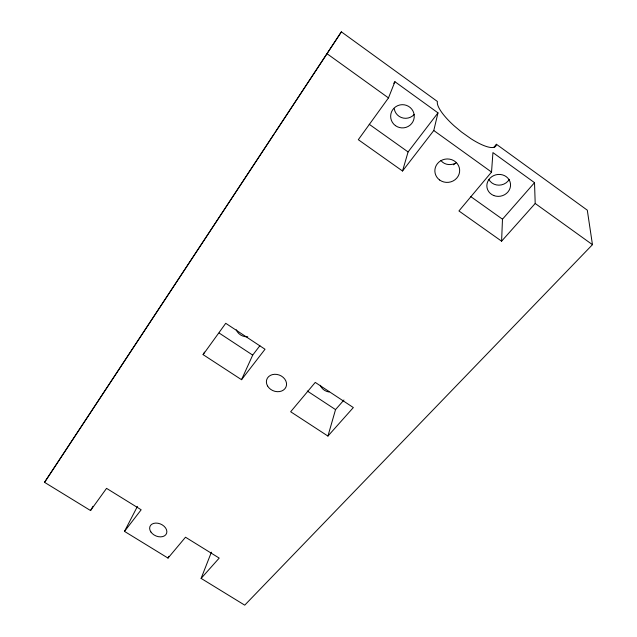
<?xml version="1.0" encoding="UTF-8"?>
<svg xmlns="http://www.w3.org/2000/svg" width="637" height="637" viewBox="0 0 637 637"><rect width="100%" height="100%" fill="white"/><g stroke="black" fill="none" stroke-linecap="round" stroke-linejoin="round"><path stroke-width="0.96" d="M501.598 241.176L502.482 219.2L534.515 182.668L492.927 152.593L491.533 172.062L458.935 210.958L501.598 241.176L535.199 203.474L534.515 182.668M394.916 81.711L388.474 97.915L358.312 139.694L402.528 171.019L433.781 130.513L437.985 112.86L394.916 81.711L393.762 83.32M327.936 436.066L353.344 407.553L315.259 382.407L290.663 411.749L327.936 436.066L335.54 409.607L343.94 400.02M402.528 171.019L408.086 151.948L437.985 112.86M201.109 578.388L219.208 558.084L185.51 537.222L168.025 558.092L124.494 531.385L141.167 509.783L106.554 488.356L90.534 510.548L44.542 482.336L341.376 31.85L437.412 101.49A36.874 10.2 38.5 0 0 454.197 125.887L461.483 131.994L471.022 138.762A36.874 10.2 38.5 0 0 496.406 144.273L587.298 210.178L592.458 244.672L244.727 605.15L201.109 578.388L211.404 552.191M168.025 558.092L168.813 556.324M204.477 352.102L203.107 354.642L241.527 379.7L252.698 355.112L259.904 345.692M124.494 531.385L137.425 506.391M90.534 510.548L92.962 506.335M274.053 134.089L44.542 482.336M275.152 132.424L341.376 31.85M203.107 354.642L225.737 323.301L265.024 349.243L241.527 379.7M493.874 147.338L496.406 144.273M453.472 164.816L456.283 162.682M454.929 163.486C450.248 165.572 444.244 164.784 440.963 160.572M219.168 333.055L252.698 355.112M307.273 391.014L335.54 409.607M369.229 124.279L408.086 151.948M470.584 196.467L502.482 219.2M326.797 53.54L388.474 97.915M433.781 130.513L491.533 172.062M535.199 203.474L592.458 244.672M414.209 114.453A11.506 11.362 -8.8 0 1 394.247 108.792M509.329 179.323A11.601 10.71 -14.1 0 1 498.946 185.16A11.601 10.71 -14.1 0 1 488.905 179.507M329.026 392.002A9.873 8.146 17.2 0 1 320.355 385.289M247.753 336.758A10.017 8.385 26.2 0 1 236.255 329.759M395.434 125.632A11.808 11.617 0.1 0 0 414.185 117.606A11.808 11.617 0.1 0 0 397.751 105.638A11.808 11.617 0.1 0 0 395.434 125.632M493.802 195.551A11.904 10.94 -12.3 0 0 510.5 183.926A11.904 10.94 -12.3 0 0 491.788 176.696A11.904 10.94 -12.3 0 0 493.802 195.551M439.649 180.016A12.414 11.721 -5.8 0 0 459.556 172.149A12.414 11.721 -5.8 0 0 442.604 159.863A12.414 11.721 -5.8 0 0 439.649 180.016M150.897 531.975A9.006 6.394 24.2 0 0 165.827 534.69A9.006 6.394 24.2 0 0 158.016 523.256A9.006 6.394 24.2 0 0 150.897 531.975M267.524 385.918A10.335 8.432 21.6 0 0 284.994 388.642A10.335 8.432 21.6 0 0 276.904 374.429A10.335 8.432 21.6 0 0 267.524 385.918"/></g></svg>
